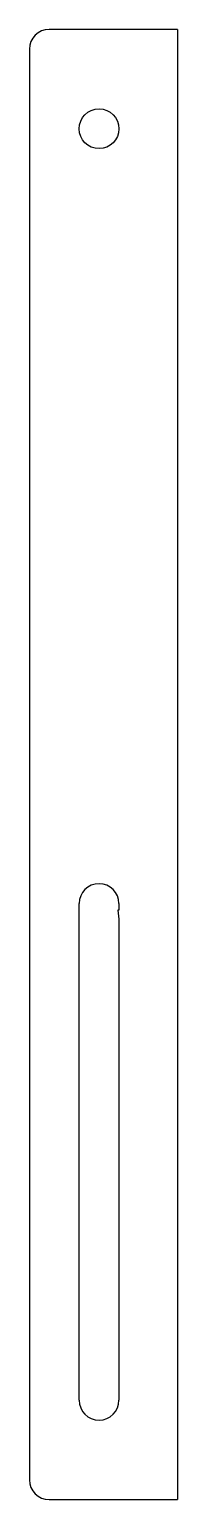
# Model space of a CAD drawing. Header units: millimetres. Extents: x -29 to -14, y 0 to 148.
import ezdxf

# ---------------------------------------------------------------- set-up
doc = ezdxf.new("R2010")
doc.units = ezdxf.units.MM

msp = doc.modelspace()

# ---------------------------------------------------------------- linework, layer by layer
for p, q in [((-14.1, 148), (-27, 148)), ((-14.1, 148), (-14.1, 0)), ((-29, 146), (-29, 2)), ((-24, 10), (-24, 60)), ((-20, 59.34), (-20.11, 59.34)), ((-20.11, 59.34), (-20, 58.44)), ((-20, 60), (-20, 59.34)), ((-20, 58.44), (-20, 10)), ((-27, 0), (-14.1, 0))]:
    msp.add_line(p, q)
msp.add_circle((-22, 138), 2)
for centre, start, end in [((-27, 146), 90, 180), ((-22, 60), 0, 180), ((-22, 10), 180, 0), ((-27, 2), 180, 270)]:
    msp.add_arc(centre, 2, start, end)

doc.saveas('drawing.dxf')
